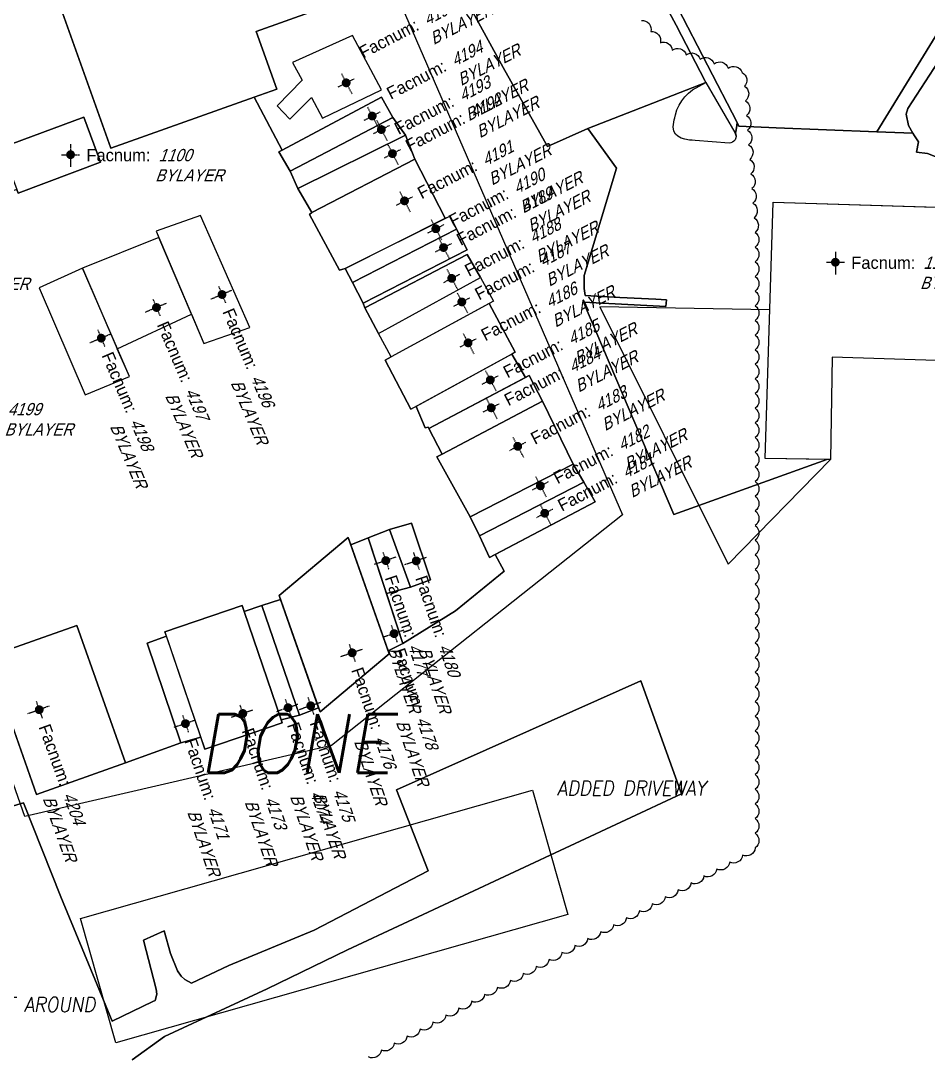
# Model space of a CAD drawing. Header units: inches. Extents: x 1273557 to 1282364, y 239587 to 246310.
# Drawn here: x 1280640.1 to 1280949.6, y 243659.3 to 244012.6 of the extents above; entities that cross this region are included whole.
import ezdxf
from ezdxf.enums import TextEntityAlignment as Align

# ---------------------------------------------------------------- set-up
doc = ezdxf.new("R2010")
doc.units = ezdxf.units.IN
doc.header["$MEASUREMENT"] = 0
doc.linetypes.add('DASHED2', pattern=[0.375, 0.25, -0.125])
doc.layers.add('BLDG-DATA', color=159, linetype='DASHED2', lineweight=30)
for name, color, linetype in [('BLDG-UW', 231, 'Continuous'), ('GRASS', 3, 'Continuous'), ('GRASS-ISLAND', 22, 'Continuous'), ('MISC-FENCE', 140, 'Continuous'), ('PATH', 253, 'Continuous'), ('PATH-ISLAND', 252, 'Continuous'), ('PRKG-UW', 6, 'Continuous'), ('REV-2013', 1, 'Continuous'), ('REV-ADJUDICATION-NOTES', 2, 'Continuous'), ('STREET-UW', 50, 'Continuous'), ('STREET-UW-ISLAND', 20, 'Continuous')]:
    doc.layers.add(name, color=color, linetype=linetype)
doc.styles.add('Revisions', font='simplex.shx', dxfattribs={"width": 0.9, "oblique": 10, "height": 25})
doc.styles.add('SS_LITE', font='FRABK.TTF', dxfattribs={"height": 16})

# ---------------------------------------------------------------- blocks, each defined once
blk = doc.blocks.new('*U1')
for p, q in [((0, 3.55), (0, -4.2)), ((-3.08, 0), (3.08, 0))]:
    blk.add_line(p, q)
at = {"const_width": 1.5}
blk.add_lwpolyline([(-0.75, 0, 1), (0.75, 0, 1)], format="xyb", close=True, dxfattribs=at)
at = {"layer": 'BLDG-DATA', "color": 1, "style": 'SS_LITE'}
blk.add_text('Facnum:', height=4.2, dxfattribs=at).set_placement((27.26, -2.25), align=Align.RIGHT)
at = {"layer": 'BLDG-DATA', "color": 7, "style": 'SS_LITE', "oblique": 20, "width": 0.9, "flags": 8}
for tag, p in [('FACNUM', (29.98, -2.25)), ('OBJECT', (28.84, -9.16))]:
    blk.add_attdef(tag, p, '', height=4.2, dxfattribs=at)
blk = doc.blocks.new('*U4')
for p, q in [((0, 3.55), (0, -4.2)), ((-3.08, 0), (3.08, 0))]:
    blk.add_line(p, q)
at = {"const_width": 1.5}
blk.add_lwpolyline([(-0.75, 0, 1), (0.75, 0, 1)], format="xyb", close=True, dxfattribs=at)
at = {"layer": 'BLDG-DATA', "color": 1, "style": 'SS_LITE'}
blk.add_text('Facnum:', height=4.2, dxfattribs=at).set_placement((26.16, -4.37), align=Align.RIGHT)
at = {"layer": 'BLDG-DATA', "color": 7, "style": 'SS_LITE', "oblique": 20, "width": 0.9, "flags": 8}
for tag, p in [('FACNUM', (28.88, -4.37)), ('OBJECT', (27.74, -11.28))]:
    blk.add_attdef(tag, p, '', height=4.2, dxfattribs=at)
blk = doc.blocks.new('*U3')
for p, q in [((0, 3.55), (0, -4.2)), ((-3.08, 0), (3.08, 0))]:
    blk.add_line(p, q)
at = {"const_width": 1.5}
blk.add_lwpolyline([(-0.75, 0, 1), (0.75, 0, 1)], format="xyb", close=True, dxfattribs=at)
at = {"layer": 'BLDG-DATA', "color": 1, "style": 'SS_LITE'}
blk.add_text('Facnum:', height=4.2, dxfattribs=at).set_placement((30.02, 2), align=Align.RIGHT)
at = {"layer": 'BLDG-DATA', "color": 7, "style": 'SS_LITE', "oblique": 20, "width": 0.9, "flags": 8}
for tag, p in [('FACNUM', (32.74, 2.01)), ('OBJECT', (31.6, -4.9))]:
    blk.add_attdef(tag, p, '', height=4.2, dxfattribs=at)
blk = doc.blocks.new('*U2')
for p, q in [((0, 3.55), (0, -4.2)), ((-3.08, 0), (3.08, 0))]:
    blk.add_line(p, q)
at = {"const_width": 1.5}
blk.add_lwpolyline([(-0.75, 0, 1), (0.75, 0, 1)], format="xyb", close=True, dxfattribs=at)
at = {"layer": 'BLDG-DATA', "color": 1, "style": 'SS_LITE'}
blk.add_text('Facnum:', height=4.2, dxfattribs=at).set_placement((30.81, 4.6), align=Align.RIGHT)
at = {"layer": 'BLDG-DATA', "color": 7, "style": 'SS_LITE', "oblique": 20, "width": 0.9, "flags": 8}
for tag, p in [('FACNUM', (33.53, 4.6)), ('OBJECT', (32.39, -2.31))]:
    blk.add_attdef(tag, p, '', height=4.2, dxfattribs=at)

msp = doc.modelspace()

# ---------------------------------------------------------------- linework, layer by layer
at = {"layer": 'BLDG-UW'}
for points in [[(1280670.79, 243969.06), (1280719.66, 243986.51), (1280727.41, 243989.28), (1280720.39, 244008.92), (1280720.39, 244008.92), (1280740.15, 244015.97), (1280726.9, 244053.07), (1280707.51, 244046.15), (1280700.44, 244065.94), (1280643.46, 244045.59)], [(1280753.21, 244007.54), (1280732.75, 243998.36), (1280736.07, 243992.28), (1280727.55, 243983.54), (1280731.87, 243979.01), (1280739.28, 243986.42), (1280743.04, 243979.34), (1280763.05, 243988.96)], [(1280766.92, 243979.56), (1280763.16, 243986.53), (1280729.2, 243968.42), (1280728.11, 243967.84), (1280731.98, 243961.2)], [(1280633.45, 243969.17), (1280636.27, 243961.67), (1280638.75, 243955.01), (1280638.75, 243955.01), (1280639.2, 243953.8), (1280667.29, 243964.31), (1280661.54, 243979.68)], [(1280766.92, 243979.56), (1280731.98, 243961.2), (1280734.63, 243955.34), (1280771.24, 243973.59)], [(1280774.44, 243965.4), (1280771.24, 243973.59), (1280734.63, 243955.34), (1280739.39, 243947.16)], [(1280774.44, 243965.4), (1280739.39, 243947.16), (1280738.5, 243946.49), (1280748.79, 243927.47), (1280750.67, 243928.03), (1280784.84, 243945.17)], [(1280896.71, 243950.7), (1280978.68, 243948.13), (1280977.04, 243895.89), (1280916.84, 243897.74), (1280916.21, 243862.9), (1280893.96, 243863.24), (1280893.96, 243863.24), (1280893.96, 243863.24), (1280893.96, 243863.24), (1280893.96, 243863.24)], [(1280701.34, 243946.16), (1280686.3, 243940.74), (1280702.56, 243902.48), (1280718.15, 243907.9)], [(1280788.71, 243941.52), (1280786.5, 243945.94), (1280750.67, 243928.03), (1280753.21, 243923.27)], [(1280792.36, 243934.44), (1280788.71, 243941.52), (1280753.21, 243923.27), (1280756.86, 243916.19)], [(1280687.2, 243938.64), (1280661.09, 243928.14), (1280673, 243900.69), (1280698.32, 243912.47)], [(1280796.89, 243924.93), (1280792.36, 243932.78), (1280757.41, 243914.64), (1280762.06, 243905.91)], [(1280661.09, 243928.14), (1280646.38, 243921.5), (1280662.09, 243884.9), (1280677.13, 243891.2)], [(1280766.37, 243897.95), (1280762.06, 243905.91), (1280796.89, 243924.93), (1280801.32, 243916.86)], [(1280808.64, 243899.45), (1280799.88, 243916.08), (1280766.37, 243897.95), (1280764.38, 243896.73), (1280773.12, 243880.03)], [(1280812.22, 243890.87), (1280807.51, 243898.83), (1280774.9, 243881), (1280777.98, 243873.73), (1280778.99, 243873.9), (1280779.2, 243873.5)], [(1280818.02, 243882.79), (1280813.48, 243891.53), (1280779.2, 243873.5), (1280783.84, 243864.66)], [(1280828.52, 243861.34), (1280818.02, 243882.79), (1280783.84, 243864.66), (1280781.97, 243863.77), (1280793.36, 243843.31)], [(1280832.06, 243855.15), (1280828.52, 243861.34), (1280793.36, 243843.31), (1280796.56, 243836.79)], [(1280835.93, 243848.4), (1280832.06, 243855.15), (1280796.56, 243836.79), (1280799.99, 243829.49)], [(1280764.77, 243817.12), (1280773.01, 243819.32), (1280765.83, 243839.01), (1280758.53, 243836.13)], [(1280773.01, 243819.32), (1280779.87, 243821.87), (1280773.35, 243841.11), (1280765.83, 243839.01)], [(1280751.78, 243836.24), (1280728.23, 243816.45), (1280742.16, 243776.75), (1280765.71, 243796.54)], [(1280758.53, 243836.13), (1280752.64, 243833.8), (1280765.33, 243797.62), (1280770.36, 243800.08)], [(1280728.69, 243815.13), (1280722.35, 243813.03), (1280735.18, 243775.64), (1280741.65, 243778.2)], [(1280716.28, 243811.03), (1280715.62, 243813.02), (1280689.26, 243804.05), (1280702.9, 243764.03), (1280729.22, 243772.99), (1280728.84, 243774.11), (1280728.84, 243774.11), (1280728.84, 243774.11), (1280728.84, 243774.11), (1280728.84, 243774.11), (1280728.84, 243774.11), (1280728.84, 243774.11), (1280728.84, 243774.11), (1280728.84, 243774.11), (1280728.84, 243774.11), (1280728.84, 243774.11), (1280728.84, 243774.11), (1280728.84, 243774.11)], [(1280722.35, 243813.03), (1280716.28, 243811.03), (1280728.84, 243774.11), (1280735.18, 243775.64)], [(1280628.9, 243795.5), (1280645.48, 243748.62), (1280675.76, 243759.33), (1280659.19, 243806.21)], [(1280689.74, 243802.62), (1280683.22, 243800.19), (1280694.72, 243766.24), (1280701.5, 243768.13)]]:
    msp.add_lwpolyline(points, close=True, dxfattribs=at)
msp.add_lwpolyline([(1280864.15, 244017.02), (1280884.38, 243977.82), (1280885.01, 243976.61), (1280897.69, 243976.08), (1280932, 243974.65), (1280962.05, 244023.74)], dxfattribs=at)
at = {"layer": 'GRASS'}
for points in [[(1280977.04, 243895.89), (1280916.84, 243897.74), (1280916.21, 243862.9), (1280914.97, 243862.92), (1280862.8, 243844.12), (1280831.99, 243916.53), (1280860.08, 243915.07), (1280860.31, 243917.35), (1280856.69, 243917.54), (1280844.35, 243918.18), (1280832.53, 243918.8), (1280832.28, 243921.17), (1280832.26, 243925.7), (1280843.27, 243962.26), (1280833.46, 243975.79), (1280819.7, 243969.65), (1280804.65, 243996.67), (1280783.36, 244035.5)], [(1280740.15, 244015.97), (1280720.39, 244008.92), (1280727.41, 243989.28), (1280719.66, 243986.51), (1280729.2, 243968.42), (1280763.16, 243986.53), (1280766.92, 243979.56), (1280771.25, 243973.59), (1280774.44, 243965.4), (1280784.84, 243945.17), (1280784.84, 243945.17), (1280786.5, 243945.94), (1280788.71, 243941.52), (1280792.36, 243934.44), (1280756.86, 243916.19), (1280757.41, 243914.64), (1280792.36, 243932.78), (1280796.89, 243924.93), (1280801.32, 243916.86), (1280799.88, 243916.08), (1280808.64, 243899.45), (1280807.51, 243898.83), (1280812.22, 243890.87), (1280813.48, 243891.53), (1280813.48, 243891.53), (1280818.02, 243882.79), (1280828.52, 243861.34), (1280832.06, 243855.15), (1280835.93, 243848.4), (1280801.92, 243830.51), (1280804.9, 243824.74), (1280803.03, 243823.22), (1280788.35, 243811.27), (1280770.36, 243800.08), (1280765.33, 243797.62), (1280765.71, 243796.54), (1280742.16, 243776.75), (1280741.65, 243778.2), (1280735.19, 243775.64), (1280728.84, 243774.11), (1280729.22, 243772.99), (1280702.9, 243764.03), (1280701.5, 243768.13), (1280694.72, 243766.24), (1280675.76, 243759.33), (1280645.48, 243748.62), (1280629.87, 243792.76)], [(1280955.93, 244003.11), (1280942.62, 243982.6), (1280942.05, 243980.73), (1280942.8, 243976.79), (1280944.32, 243974.18), (1280944.83, 243973.31), (1280946.21, 243971.26), (1280945.52, 243967.77), (1280949.3, 243967.23), (1280955.34, 243964.85)], [(1280636.51, 243744.35), (1280641.06, 243745.76), (1280653.74, 243713.68), (1280671.29, 243671.26), (1280685.09, 243677.93), (1280685.97, 243678.35), (1280686.51, 243680.48), (1280686.27, 243682.17), (1280681.91, 243698.89), (1280688.98, 243702.07), (1280691.14, 243694.34), (1280693.51, 243688.39), (1280694.79, 243686.57), (1280696.02, 243685.47), (1280698.32, 243684.23), (1280711.01, 243690.28), (1280740.12, 243702.29), (1280779.06, 243722.58), (1280768.27, 243750.14), (1280851.6, 243787.36), (1280865.43, 243748.78), (1280751.53, 243695.64), (1280724.14, 243682.24), (1280689.11, 243666.04), (1280678.11, 243658.04)]]:
    msp.add_lwpolyline(points, dxfattribs=at)
msp.add_lwpolyline([(1280883.58, 243974.48), (1280883.85, 243973.77), (1280884.03, 243973.21), (1280883.98, 243972.62), (1280883.71, 243971.98), (1280883.32, 243971.51), (1280882.81, 243971.17), (1280882.24, 243970.88), (1280881.62, 243970.76), (1280870.03, 243971.67), (1280869.11, 243971.79), (1280868.1, 243971.87), (1280866.54, 243972.12), (1280865.33, 243972.47), (1280864.17, 243973.15), (1280864.17, 243973.15), (1280863.36, 243973.88), (1280862.83, 243974.94), (1280862.63, 243976.35), (1280862.71, 243977.18), (1280862.92, 243978.79), (1280863.1, 243979.44), (1280863.36, 243980.47), (1280863.87, 243982.14), (1280864.59, 243983.74), (1280865.48, 243985.24), (1280866.55, 243986.63), (1280867.78, 243987.88), (1280869.13, 243988.96), (1280873.71, 243991.54)], close=True, dxfattribs=at)
at = {"layer": 'GRASS-ISLAND'}
msp.add_lwpolyline([(1280739.28, 243986.42), (1280743.04, 243979.34), (1280763.05, 243988.96), (1280753.21, 244007.54), (1280732.75, 243998.36), (1280736.07, 243992.28), (1280727.55, 243983.54), (1280731.87, 243979.01)], close=True, dxfattribs=at)
at = {"layer": 'MISC-FENCE'}
for p, q in [((1280736.13, 244095.69), (1280845.31, 243844.04)), ((1280641.43, 243741.06), (1280556.26, 243984.03)), ((1280837.56, 243914.95), (1280881.32, 243827.13)), ((1280895.56, 243913.92), (1280837.56, 243914.95)), ((1280881.32, 243827.13), (1280916.23, 243862.84)), ((1280845.31, 243844.04), (1280746.07, 243765.32)), ((1280746.07, 243765.32), (1280641.43, 243741.06)), ((1280660.44, 243706.32), (1280814.57, 243750.06)), ((1280814.57, 243750.06), (1280826.62, 243707.59)), ((1280672.49, 243663.85), (1280660.44, 243706.32)), ((1280826.62, 243707.59), (1280672.49, 243663.85))]:
    msp.add_line(p, q, dxfattribs=at)
at = {"layer": 'PATH'}
msp.add_lwpolyline([(1280883.9, 243974.72), (1280884.29, 243976.83), (1280884.38, 243977.82), (1280864.15, 244017.02), (1280888.03, 244055.69), (1280867.09, 244095.1), (1280821.99, 244096.98), (1280809.55, 244120.33), (1280807.25, 244119.06), (1280806.9, 244118.87), (1280817.33, 244099.01), (1280825.42, 244083.61), (1280858.17, 244021.32), (1280863.55, 244011.08), (1280865.39, 244007.53), (1280873.35, 243992.19), (1280873.71, 243991.54), (1280883.58, 243974.48), (1280883.85, 243973.77), (1280884.03, 243973.21), (1280883.89, 243974.37)], close=True, dxfattribs=at)
msp.add_lwpolyline([(1280962.05, 244023.74), (1280932.02, 243974.7), (1280944.32, 243974.18), (1280942.8, 243976.79), (1280942.05, 243980.73), (1280942.62, 243982.6), (1280955.93, 244003.11)], dxfattribs=at)
at = {"layer": 'PATH-ISLAND'}
for points in [[(1280623.83, 243964.42), (1280633.99, 243967.73), (1280633.45, 243969.17), (1280661.54, 243979.68), (1280667.29, 243964.31), (1280639.2, 243953.8), (1280638.75, 243955.01), (1280628.25, 243951.37)], [(1280661.09, 243928.14), (1280646.38, 243921.5), (1280662.09, 243884.9), (1280677.13, 243891.2), (1280673, 243900.69), (1280698.32, 243912.47), (1280702.56, 243902.48), (1280718.15, 243907.9), (1280701.34, 243946.16), (1280686.3, 243940.74), (1280687.2, 243938.64)]]:
    msp.add_lwpolyline(points, close=True, dxfattribs=at)
at = {"layer": 'PRKG-UW'}
msp.add_lwpolyline([(1280825.42, 244083.61), (1280817.33, 244099.01), (1280806.9, 244118.87), (1280803.08, 244117.04), (1280801.75, 244116.23), (1280800.33, 244115.61), (1280768.33, 244099.07), (1280754.86, 244090.86), (1280783.36, 244035.5), (1280804.65, 243996.67), (1280819.7, 243969.65), (1280833.46, 243975.79), (1280873.71, 243991.54), (1280873.35, 243992.19), (1280865.39, 244007.53), (1280863.55, 244011.08), (1280858.17, 244021.32)], close=True, dxfattribs=at)
at = {"layer": 'REV-2013'}
msp.add_lwpolyline([(1280851.73, 244012.68, -0.520567), (1280854.96, 244008.87, -0.520567), (1280858.2, 244005.05, -0.520567), (1280862.26, 244002.49, -0.520567), (1280867.03, 244000.97, -0.520567), (1280871.79, 243999.45, -0.520567), (1280876.55, 243997.92, -0.520567), (1280881.31, 243996.4, -0.520567), (1280886.08, 243994.88, -0.520567), (1280886.85, 243990.21, -0.520567), (1280887.22, 243985.23, -0.520567), (1280887.59, 243980.24, -0.520567), (1280887.96, 243975.25, -0.520567), (1280888.32, 243970.27, -0.520567), (1280888.69, 243965.28, -0.520567), (1280889.06, 243960.29, -0.520567), (1280889.43, 243955.31, -0.520567), (1280889.8, 243950.32, -0.520567), (1280890.16, 243945.34, -0.520567), (1280890.53, 243940.35, -0.520567), (1280890.54, 243935.35, -0.520567), (1280890.54, 243930.35, -0.520567), (1280890.54, 243925.35, -0.520567), (1280890.54, 243920.35, -0.520567), (1280890.54, 243915.35, -0.520567), (1280890.54, 243910.35, -0.520567), (1280890.54, 243905.35, -0.520567), (1280890.54, 243900.35, -0.520567), (1280890.54, 243895.35, -0.520567), (1280890.54, 243890.35, -0.520567), (1280890.54, 243885.35, -0.520567), (1280890.54, 243880.35, -0.520567), (1280890.54, 243875.35, -0.520567), (1280890.54, 243870.35, -0.520567), (1280890.54, 243865.35, -0.520567), (1280890.54, 243860.35, -0.520567), (1280890.54, 243855.35, -0.520567), (1280890.54, 243850.35, -0.520567), (1280890.54, 243845.35, -0.520567), (1280890.54, 243840.35, -0.520567), (1280890.54, 243835.35, -0.520567), (1280890.54, 243830.35, -0.520567), (1280890.54, 243825.35, -0.520567), (1280890.54, 243820.35, -0.520567), (1280890.54, 243815.35, -0.520567), (1280890.54, 243810.35, -0.520567), (1280890.54, 243805.35, -0.520567), (1280890.54, 243800.35, -0.520567), (1280890.54, 243795.35, -0.520567), (1280890.54, 243790.35, -0.520567), (1280890.54, 243785.35, -0.520567), (1280890.54, 243780.35, -0.520567), (1280890.54, 243775.35, -0.520567), (1280890.54, 243770.35, -0.520567), (1280890.54, 243765.35, -0.520567), (1280890.54, 243760.35, -0.520567), (1280890.54, 243755.35, -0.520567), (1280890.54, 243750.35, -0.520567), (1280890.54, 243745.35, -0.520567), (1280890.54, 243740.35, -0.520567), (1280890.54, 243735.35, -0.520567), (1280890.54, 243730.35, -0.520567), (1280886.26, 243727.9, -0.520567), (1280881.86, 243725.53, -0.520567), (1280877.46, 243723.15, -0.520567), (1280873.06, 243720.78, -0.520567), (1280868.66, 243718.4, -0.520567), (1280864.26, 243716.03, -0.520567), (1280859.86, 243713.65, -0.520567), (1280855.46, 243711.28, -0.520567), (1280851.06, 243708.9, -0.520567), (1280846.66, 243706.53, -0.520567), (1280842.26, 243704.15, -0.520567), (1280837.86, 243701.78, -0.520567), (1280833.46, 243699.4, -0.520567), (1280829.06, 243697.03, -0.520567), (1280824.66, 243694.65, -0.520567), (1280820.26, 243692.28, -0.520567), (1280815.86, 243689.9, -0.520567), (1280811.46, 243687.53, -0.520567), (1280807.06, 243685.15, -0.520567), (1280802.66, 243682.78, -0.520567), (1280798.26, 243680.4, -0.520567), (1280793.86, 243678.03, -0.520567), (1280789.46, 243675.65, -0.520567), (1280785.06, 243673.28, -0.520567), (1280780.66, 243670.9, -0.520567), (1280776.26, 243668.53, -0.520567), (1280771.86, 243666.15, -0.520567), (1280767.46, 243663.78, -0.520567), (1280763.06, 243661.4, -0.520567), (1280758.67, 243659.03, -0.520567)], format="xyb", dxfattribs=at)
at = {"layer": 'STREET-UW'}
for points in [[(1280628.9, 243795.5), (1280659.19, 243806.21), (1280675.76, 243759.33), (1280694.72, 243766.24), (1280683.22, 243800.19), (1280689.74, 243802.62), (1280689.26, 243804.05), (1280715.62, 243813.02), (1280716.28, 243811.03), (1280722.35, 243813.03), (1280728.69, 243815.13), (1280728.23, 243816.45), (1280751.78, 243836.24), (1280752.64, 243833.8), (1280758.53, 243836.13), (1280765.83, 243839.01), (1280773.35, 243841.11), (1280779.87, 243821.87), (1280773.01, 243819.32), (1280764.77, 243817.12), (1280770.36, 243800.08), (1280788.35, 243811.27), (1280804.9, 243824.74), (1280801.92, 243830.51), (1280799.99, 243829.49), (1280796.56, 243836.79), (1280793.36, 243843.31), (1280781.97, 243863.77), (1280783.84, 243864.66), (1280779.2, 243873.5), (1280778.99, 243873.9), (1280777.98, 243873.73), (1280774.9, 243881), (1280773.12, 243880.03), (1280764.38, 243896.73), (1280766.37, 243897.95), (1280762.06, 243905.91), (1280757.41, 243914.64), (1280756.86, 243916.19), (1280753.21, 243923.27), (1280750.67, 243928.03), (1280748.79, 243927.47), (1280738.5, 243946.49), (1280739.39, 243947.16), (1280734.63, 243955.34), (1280731.98, 243961.2), (1280728.11, 243967.84), (1280729.2, 243968.42), (1280719.66, 243986.51), (1280670.79, 243969.06), (1280643.46, 244045.59)], [(1280955.34, 243964.85), (1280949.3, 243967.23), (1280945.52, 243967.77), (1280946.21, 243971.26), (1280944.83, 243973.31), (1280944.32, 243974.18), (1280932.02, 243974.7), (1280932, 243974.65), (1280897.69, 243976.08), (1280885.01, 243976.61), (1280884.38, 243977.82), (1280884.29, 243976.83), (1280883.9, 243974.72), (1280883.89, 243974.37), (1280884.03, 243973.21), (1280883.98, 243972.62), (1280883.71, 243971.98), (1280883.32, 243971.51), (1280882.81, 243971.17), (1280882.24, 243970.88), (1280881.62, 243970.76), (1280870.03, 243971.67), (1280869.11, 243971.79), (1280868.1, 243971.87), (1280866.54, 243972.12), (1280865.33, 243972.47), (1280864.17, 243973.15), (1280864.17, 243973.15), (1280863.36, 243973.88), (1280862.83, 243974.94), (1280862.63, 243976.35), (1280862.71, 243977.18), (1280862.92, 243978.79), (1280863.1, 243979.44), (1280863.36, 243980.47), (1280863.87, 243982.14), (1280864.59, 243983.74), (1280865.48, 243985.24), (1280866.55, 243986.63), (1280867.78, 243987.88), (1280869.13, 243988.96), (1280873.71, 243991.54), (1280873.71, 243991.54), (1280833.46, 243975.79), (1280843.27, 243962.26), (1280832.26, 243925.7), (1280832.28, 243921.17), (1280832.53, 243918.8), (1280844.35, 243918.18), (1280856.69, 243917.54), (1280860.31, 243917.35), (1280860.08, 243915.07), (1280831.99, 243916.53), (1280862.8, 243844.12), (1280914.97, 243862.92), (1280893.96, 243863.24), (1280896.71, 243950.7), (1280974.12, 243948.33)], [(1280678.11, 243658.04), (1280689.11, 243666.04), (1280724.14, 243682.24), (1280751.53, 243695.64), (1280865.43, 243748.78), (1280851.6, 243787.36), (1280768.27, 243750.14), (1280779.06, 243722.58), (1280740.12, 243702.29), (1280711.01, 243690.28), (1280698.32, 243684.23), (1280696.02, 243685.47), (1280694.79, 243686.57), (1280693.51, 243688.39), (1280691.14, 243694.34), (1280688.98, 243702.07), (1280681.91, 243698.89), (1280686.27, 243682.17), (1280686.51, 243680.48), (1280685.97, 243678.35), (1280685.09, 243677.93), (1280671.29, 243671.26), (1280653.74, 243713.68), (1280641.06, 243745.76), (1280636.51, 243744.35)]]:
    msp.add_lwpolyline(points, dxfattribs=at)
at = {"layer": 'STREET-UW-ISLAND'}
for points in [[(1280623.83, 243964.42), (1280633.99, 243967.73), (1280633.45, 243969.17), (1280661.54, 243979.68), (1280667.29, 243964.31), (1280639.2, 243953.8), (1280638.75, 243955.01), (1280628.25, 243951.37)], [(1280661.09, 243928.14), (1280646.38, 243921.5), (1280662.09, 243884.9), (1280677.13, 243891.2), (1280673, 243900.69), (1280698.32, 243912.47), (1280702.56, 243902.48), (1280718.15, 243907.9), (1280701.34, 243946.16), (1280686.3, 243940.74), (1280687.2, 243938.64)]]:
    msp.add_lwpolyline(points, close=True, dxfattribs=at)

# ---------------------------------------------------------------- block references
at = {"layer": 'BLDG-DATA'}
ref = msp.add_blockref('*U2', (1280751.06, 243991.39), dxfattribs=dict(at, rotation=27.4031901794535))
ref.add_attrib('FACNUM', '4195', (1280778.72, 244010.91), dxfattribs={"color": 7, "height": 4.2, "rotation": 27.4032, "style": 'SS_LITE', "oblique": 20, "width": 0.9})
ref.add_attrib('OBJECT', 'BYLAYER', (1280780.88, 244004.25), dxfattribs={"color": 7, "height": 4.2, "rotation": 27.4032, "style": 'SS_LITE', "oblique": 20, "width": 0.9})
ref = msp.add_blockref('*U3', (1280759.94, 243980.06), dxfattribs=dict(at, rotation=27.4031901794535))
ref.add_attrib('FACNUM', '4194', (1280788.08, 243996.91), dxfattribs={"color": 7, "height": 4.2, "rotation": 27.4032, "style": 'SS_LITE', "oblique": 20, "width": 0.9})
ref.add_attrib('OBJECT', 'BYLAYER', (1280790.24, 243990.25), dxfattribs={"color": 7, "height": 4.2, "rotation": 27.4032, "style": 'SS_LITE', "oblique": 20, "width": 0.9})
ref = msp.add_blockref('*U4', (1280763.06, 243975.46), dxfattribs=dict(at, rotation=27.4031901794535))
ref.add_attrib('FACNUM', '4193', (1280790.71, 243984.88), dxfattribs={"color": 7, "height": 4.2, "rotation": 27.4032, "style": 'SS_LITE', "oblique": 20, "width": 0.9})
ref.add_attrib('OBJECT', 'BYLAYER', (1280792.88, 243978.22), dxfattribs={"color": 7, "height": 4.2, "rotation": 27.4032, "style": 'SS_LITE', "oblique": 20, "width": 0.9})
ref = msp.add_blockref('*U1', (1280766.84, 243967.25), dxfattribs=dict(at, rotation=27.4031901794535))
ref.add_attrib('FACNUM', '4192', (1280794.49, 243979.06), dxfattribs={"color": 7, "height": 4.2, "rotation": 27.4032, "style": 'SS_LITE', "oblique": 20, "width": 0.9})
ref.add_attrib('OBJECT', 'BYLAYER', (1280796.66, 243972.4), dxfattribs={"color": 7, "height": 4.2, "rotation": 27.4032, "style": 'SS_LITE', "oblique": 20, "width": 0.9})
ref = msp.add_blockref('*U1', (1280657.06, 243966.88), dxfattribs=at)
ref.add_attrib('FACNUM', '1100', (1280687.04, 243964.63), dxfattribs={"color": 7, "height": 4.2, "style": 'SS_LITE', "oblique": 20, "width": 0.9})
ref.add_attrib('OBJECT', 'BYLAYER', (1280685.9, 243957.73), dxfattribs={"color": 7, "height": 4.2, "style": 'SS_LITE', "oblique": 20, "width": 0.9})
ref = msp.add_blockref('*U1', (1280770.95, 243951.12), dxfattribs=dict(at, rotation=27.4031901794535))
ref.add_attrib('FACNUM', '4191', (1280798.6, 243962.93), dxfattribs={"color": 7, "height": 4.2, "rotation": 27.4032, "style": 'SS_LITE', "oblique": 20, "width": 0.9})
ref.add_attrib('OBJECT', 'BYLAYER', (1280800.77, 243956.27), dxfattribs={"color": 7, "height": 4.2, "rotation": 27.4032, "style": 'SS_LITE', "oblique": 20, "width": 0.9})
ref = msp.add_blockref('*U1', (1280781.63, 243941.6), dxfattribs=dict(at, rotation=27.4031901794535))
ref.add_attrib('FACNUM', '4190', (1280809.28, 243953.4), dxfattribs={"color": 7, "height": 4.2, "rotation": 27.4032, "style": 'SS_LITE', "oblique": 20, "width": 0.9})
ref.add_attrib('OBJECT', 'BYLAYER', (1280811.45, 243946.74), dxfattribs={"color": 7, "height": 4.2, "rotation": 27.4032, "style": 'SS_LITE', "oblique": 20, "width": 0.9})
ref = msp.add_blockref('*U1', (1280784.26, 243935.19), dxfattribs=dict(at, rotation=27.4031901794535))
ref.add_attrib('FACNUM', '4189', (1280811.91, 243947), dxfattribs={"color": 7, "height": 4.2, "rotation": 27.4032, "style": 'SS_LITE', "oblique": 20, "width": 0.9})
ref.add_attrib('OBJECT', 'BYLAYER', (1280814.08, 243940.34), dxfattribs={"color": 7, "height": 4.2, "rotation": 27.4032, "style": 'SS_LITE', "oblique": 20, "width": 0.9})
ref = msp.add_blockref('*U1', (1280787.05, 243924.68), dxfattribs=dict(at, rotation=27.4031901794535))
ref.add_attrib('FACNUM', '4188', (1280814.71, 243936.49), dxfattribs={"color": 7, "height": 4.2, "rotation": 27.4032, "style": 'SS_LITE', "oblique": 20, "width": 0.9})
ref.add_attrib('OBJECT', 'BYLAYER', (1280816.87, 243929.83), dxfattribs={"color": 7, "height": 4.2, "rotation": 27.4032, "style": 'SS_LITE', "oblique": 20, "width": 0.9})
ref = msp.add_blockref('*U1', (1280790.5, 243916.64), dxfattribs=dict(at, rotation=27.4031901794535))
ref.add_attrib('FACNUM', '4187', (1280818.16, 243928.44), dxfattribs={"color": 7, "height": 4.2, "rotation": 27.4032, "style": 'SS_LITE', "oblique": 20, "width": 0.9})
ref.add_attrib('OBJECT', 'BYLAYER', (1280820.32, 243921.78), dxfattribs={"color": 7, "height": 4.2, "rotation": 27.4032, "style": 'SS_LITE', "oblique": 20, "width": 0.9})
ref = msp.add_blockref('*U1', (1280590.78, 243929.86), dxfattribs=at)
ref.add_attrib('FACNUM', '4202', (1280620.77, 243927.62), dxfattribs={"color": 7, "height": 4.2, "style": 'SS_LITE', "oblique": 20, "width": 0.9})
ref.add_attrib('OBJECT', 'BYLAYER', (1280619.62, 243920.71), dxfattribs={"color": 7, "height": 4.2, "style": 'SS_LITE', "oblique": 20, "width": 0.9})
ref = msp.add_blockref('*U1', (1280917.9, 243930.18), dxfattribs=at)
ref.add_attrib('FACNUM', '1129', (1280947.88, 243927.93), dxfattribs={"color": 7, "height": 4.2, "style": 'SS_LITE', "oblique": 20, "width": 0.9})
ref.add_attrib('OBJECT', 'BYLAYER', (1280946.74, 243921.02), dxfattribs={"color": 7, "height": 4.2, "style": 'SS_LITE', "oblique": 20, "width": 0.9})
ref = msp.add_blockref('*U1', (1280792.64, 243902.68), dxfattribs=dict(at, rotation=27.4031901794535))
ref.add_attrib('FACNUM', '4186', (1280820.29, 243914.48), dxfattribs={"color": 7, "height": 4.2, "rotation": 27.4032, "style": 'SS_LITE', "oblique": 20, "width": 0.9})
ref.add_attrib('OBJECT', 'BYLAYER', (1280822.46, 243907.82), dxfattribs={"color": 7, "height": 4.2, "rotation": 27.4032, "style": 'SS_LITE', "oblique": 20, "width": 0.9})
ref = msp.add_blockref('*U1', (1280708.72, 243919.17), dxfattribs=dict(at, rotation=293.0467838032183))
ref.add_attrib('FACNUM', '4196', (1280718.39, 243890.71), dxfattribs={"color": 7, "height": 4.2, "rotation": 293.0468, "style": 'SS_LITE', "oblique": 20, "width": 0.9})
ref.add_attrib('OBJECT', 'BYLAYER', (1280711.58, 243889.05), dxfattribs={"color": 7, "height": 4.2, "rotation": 293.0468, "style": 'SS_LITE', "oblique": 20, "width": 0.9})
ref = msp.add_blockref('*U1', (1280686.36, 243914.73), dxfattribs=dict(at, rotation=293.0467838032183))
ref.add_attrib('FACNUM', '4197', (1280696.03, 243886.26), dxfattribs={"color": 7, "height": 4.2, "rotation": 293.0468, "style": 'SS_LITE', "oblique": 20, "width": 0.9})
ref.add_attrib('OBJECT', 'BYLAYER', (1280689.23, 243884.61), dxfattribs={"color": 7, "height": 4.2, "rotation": 293.0468, "style": 'SS_LITE', "oblique": 20, "width": 0.9})
ref = msp.add_blockref('*U1', (1280800.2, 243890.03), dxfattribs=dict(at, rotation=27.4031901794535))
ref.add_attrib('FACNUM', '4185', (1280827.85, 243901.84), dxfattribs={"color": 7, "height": 4.2, "rotation": 27.4032, "style": 'SS_LITE', "oblique": 20, "width": 0.9})
ref.add_attrib('OBJECT', 'BYLAYER', (1280830.02, 243895.18), dxfattribs={"color": 7, "height": 4.2, "rotation": 27.4032, "style": 'SS_LITE', "oblique": 20, "width": 0.9})
ref = msp.add_blockref('*U1', (1280667.53, 243904.28), dxfattribs=dict(at, rotation=293.0467838032183))
ref.add_attrib('FACNUM', '4198', (1280677.2, 243875.81), dxfattribs={"color": 7, "height": 4.2, "rotation": 293.0468, "style": 'SS_LITE', "oblique": 20, "width": 0.9})
ref.add_attrib('OBJECT', 'BYLAYER', (1280670.4, 243874.16), dxfattribs={"color": 7, "height": 4.2, "rotation": 293.0468, "style": 'SS_LITE', "oblique": 20, "width": 0.9})
ref = msp.add_blockref('*U1', (1280800.53, 243880.51), dxfattribs=dict(at, rotation=27.4031901794535))
ref.add_attrib('FACNUM', '4184', (1280828.18, 243892.31), dxfattribs={"color": 7, "height": 4.2, "rotation": 27.4032, "style": 'SS_LITE', "oblique": 20, "width": 0.9})
ref.add_attrib('OBJECT', 'BYLAYER', (1280830.34, 243885.65), dxfattribs={"color": 7, "height": 4.2, "rotation": 27.4032, "style": 'SS_LITE', "oblique": 20, "width": 0.9})
ref = msp.add_blockref('*U1', (1280809.56, 243867.37), dxfattribs=dict(at, rotation=27.4031901794535))
ref.add_attrib('FACNUM', '4183', (1280837.22, 243879.17), dxfattribs={"color": 7, "height": 4.2, "rotation": 27.4032, "style": 'SS_LITE', "oblique": 20, "width": 0.9})
ref.add_attrib('OBJECT', 'BYLAYER', (1280839.38, 243872.52), dxfattribs={"color": 7, "height": 4.2, "rotation": 27.4032, "style": 'SS_LITE', "oblique": 20, "width": 0.9})
ref = msp.add_blockref('*U1', (1280605.69, 243880.21), dxfattribs=at)
ref.add_attrib('FACNUM', '4199', (1280635.67, 243877.96), dxfattribs={"color": 7, "height": 4.2, "style": 'SS_LITE', "oblique": 20, "width": 0.9})
ref.add_attrib('OBJECT', 'BYLAYER', (1280634.53, 243871.05), dxfattribs={"color": 7, "height": 4.2, "style": 'SS_LITE', "oblique": 20, "width": 0.9})
ref = msp.add_blockref('*U1', (1280817.29, 243853.9), dxfattribs=dict(at, rotation=27.4031901794535))
ref.add_attrib('FACNUM', '4182', (1280844.94, 243865.71), dxfattribs={"color": 7, "height": 4.2, "rotation": 27.4032, "style": 'SS_LITE', "oblique": 20, "width": 0.9})
ref.add_attrib('OBJECT', 'BYLAYER', (1280847.1, 243859.05), dxfattribs={"color": 7, "height": 4.2, "rotation": 27.4032, "style": 'SS_LITE', "oblique": 20, "width": 0.9})
ref = msp.add_blockref('*U1', (1280818.77, 243844.54), dxfattribs=dict(at, rotation=27.4031901794535))
ref.add_attrib('FACNUM', '4181', (1280846.42, 243856.35), dxfattribs={"color": 7, "height": 4.2, "rotation": 27.4032, "style": 'SS_LITE', "oblique": 20, "width": 0.9})
ref.add_attrib('OBJECT', 'BYLAYER', (1280848.58, 243849.69), dxfattribs={"color": 7, "height": 4.2, "rotation": 27.4032, "style": 'SS_LITE', "oblique": 20, "width": 0.9})
ref = msp.add_blockref('*U1', (1280764.58, 243828.38), dxfattribs=dict(at, rotation=288.7090018227007))
ref.add_attrib('FACNUM', '4177', (1280772.06, 243799.26), dxfattribs={"color": 7, "height": 4.2, "rotation": 288.709, "style": 'SS_LITE', "oblique": 20, "width": 0.9})
ref.add_attrib('OBJECT', 'BYLAYER', (1280765.15, 243798.12), dxfattribs={"color": 7, "height": 4.2, "rotation": 288.709, "style": 'SS_LITE', "oblique": 20, "width": 0.9})
ref = msp.add_blockref('*U1', (1280774.96, 243828.28), dxfattribs=dict(at, rotation=288.7090018227007))
ref.add_attrib('FACNUM', '4180', (1280782.44, 243799.16), dxfattribs={"color": 7, "height": 4.2, "rotation": 288.709, "style": 'SS_LITE', "oblique": 20, "width": 0.9})
ref.add_attrib('OBJECT', 'BYLAYER', (1280775.54, 243798.03), dxfattribs={"color": 7, "height": 4.2, "rotation": 288.709, "style": 'SS_LITE', "oblique": 20, "width": 0.9})
ref = msp.add_blockref('*U1', (1280767.4, 243803.48), dxfattribs=dict(at, rotation=288.7090018227007))
ref.add_attrib('FACNUM', '4178', (1280774.89, 243774.37), dxfattribs={"color": 7, "height": 4.2, "rotation": 288.709, "style": 'SS_LITE', "oblique": 20, "width": 0.9})
ref.add_attrib('OBJECT', 'BYLAYER', (1280767.98, 243773.23), dxfattribs={"color": 7, "height": 4.2, "rotation": 288.709, "style": 'SS_LITE', "oblique": 20, "width": 0.9})
ref = msp.add_blockref('*U1', (1280753.1, 243796.92), dxfattribs=dict(at, rotation=288.7090018227007))
ref.add_attrib('FACNUM', '4176', (1280760.59, 243767.8), dxfattribs={"color": 7, "height": 4.2, "rotation": 288.709, "style": 'SS_LITE', "oblique": 20, "width": 0.9})
ref.add_attrib('OBJECT', 'BYLAYER', (1280753.68, 243766.66), dxfattribs={"color": 7, "height": 4.2, "rotation": 288.709, "style": 'SS_LITE', "oblique": 20, "width": 0.9})
ref = msp.add_blockref('*U1', (1280731.25, 243778.19), dxfattribs=dict(at, rotation=288.7090018227007))
ref.add_attrib('FACNUM', '4174', (1280738.74, 243749.08), dxfattribs={"color": 7, "height": 4.2, "rotation": 288.709, "style": 'SS_LITE', "oblique": 20, "width": 0.9})
ref.add_attrib('OBJECT', 'BYLAYER', (1280731.83, 243747.94), dxfattribs={"color": 7, "height": 4.2, "rotation": 288.709, "style": 'SS_LITE', "oblique": 20, "width": 0.9})
ref = msp.add_blockref('*U1', (1280738.97, 243778.85), dxfattribs=dict(at, rotation=288.7090018227007))
ref.add_attrib('FACNUM', '4175', (1280746.46, 243749.73), dxfattribs={"color": 7, "height": 4.2, "rotation": 288.709, "style": 'SS_LITE', "oblique": 20, "width": 0.9})
ref.add_attrib('OBJECT', 'BYLAYER', (1280739.55, 243748.6), dxfattribs={"color": 7, "height": 4.2, "rotation": 288.709, "style": 'SS_LITE', "oblique": 20, "width": 0.9})
ref = msp.add_blockref('*U1', (1280646.38, 243777.5), dxfattribs=dict(at, rotation=289.7231891029381))
ref.add_attrib('FACNUM', '4204', (1280654.38, 243748.52), dxfattribs={"color": 7, "height": 4.2, "rotation": 289.7232, "style": 'SS_LITE', "oblique": 20, "width": 0.9})
ref.add_attrib('OBJECT', 'BYLAYER', (1280647.5, 243747.26), dxfattribs={"color": 7, "height": 4.2, "rotation": 289.7232, "style": 'SS_LITE', "oblique": 20, "width": 0.9})
ref = msp.add_blockref('*U1', (1280715.8, 243776.22), dxfattribs=dict(at, rotation=288.7090018227007))
ref.add_attrib('FACNUM', '4173', (1280723.29, 243747.1), dxfattribs={"color": 7, "height": 4.2, "rotation": 288.709, "style": 'SS_LITE', "oblique": 20, "width": 0.9})
ref.add_attrib('OBJECT', 'BYLAYER', (1280716.38, 243745.97), dxfattribs={"color": 7, "height": 4.2, "rotation": 288.709, "style": 'SS_LITE', "oblique": 20, "width": 0.9})
ref = msp.add_blockref('*U1', (1280696.25, 243772.77), dxfattribs=dict(at, rotation=288.7090018227007))
ref.add_attrib('FACNUM', '4171', (1280703.74, 243743.66), dxfattribs={"color": 7, "height": 4.2, "rotation": 288.709, "style": 'SS_LITE', "oblique": 20, "width": 0.9})
ref.add_attrib('OBJECT', 'BYLAYER', (1280696.83, 243742.52), dxfattribs={"color": 7, "height": 4.2, "rotation": 288.709, "style": 'SS_LITE', "oblique": 20, "width": 0.9})

# ---------------------------------------------------------------- texts
at = {"layer": 'REV-2013', "char_height": 5, "attachment_point": 1, "style": 'Revisions'}
for s, insert in [('ADDED DRIVEWAY', (1280822.95, 243753.22)), ('ADDED STREET AROUND\\PBLOCK WALLS', (1280594.28, 243679.4))]:
    msp.add_mtext(s, dxfattribs=dict(at, insert=insert))
at = {"layer": 'REV-ADJUDICATION-NOTES', "style": 'Revisions', "oblique": 10, "width": 0.913884}
msp.add_text('DONE', height=20, dxfattribs=at).set_placement((1280700.9, 243755.95))

doc.saveas('drawing.dxf')
